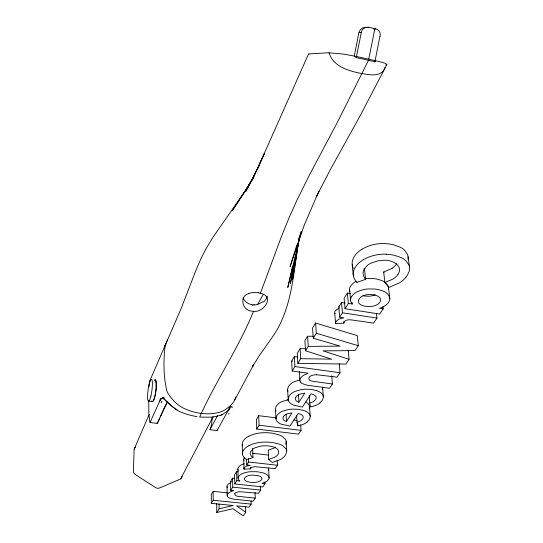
<?xml version="1.0" encoding="UTF-8"?>
<svg xmlns="http://www.w3.org/2000/svg" width="543" height="543" viewBox="0 0 543 543"><rect width="100%" height="100%" fill="white"/><g stroke="black" fill="none" stroke-linecap="round" stroke-linejoin="round"><path stroke-width="0.81" d="M156.146 385.204L156.14 385.924M148.728 401.175L148.877 413.562L149.583 420.37A37.779 32.057 26.1 0 0 150.031 422.535L157.327 423.404L158.441 420.968M148.931 386.854L149.461 381.648L181.213 308.37L195.514 271.357L200.903 258.828L205.885 249.033L213.182 236.945L247.336 187.898L232.268 210.704L253.981 176.862L246.393 189.324L253.459 177.201L245.857 191.36L259.391 165.065L252.352 179.4L264.298 153.737L258.692 165.948L308.58 53.933L328.081 52.814A113.114 8.403 10.6 0 1 329.112 52.827L342.009 53.94A20.498 1.588 10.9 0 1 346.739 54.68L356.812 56.56L355.848 57.701M212.252 416.997L211.865 421.884A51.938 44.112 23.6 0 1 211.207 425.766A33.978 28.833 25.4 0 1 209.985 429.689L217.057 430.524L228.773 409.388M408.058 259.249L408.139 258.42M165.839 344.9L165.717 344.934A1.71 1.391 22.5 0 0 165.194 345.253C163.382 360.104 163.334 376.367 166.891 391.035A23.485 19.514 25.2 0 0 168.364 393.987L171.941 398.813A46.773 38.465 26.3 0 0 173.957 401.005L175.443 402.465A32.451 26.878 25.8 0 0 178.403 404.976A28.263 23.464 25.7 0 0 183.188 408.003C194.136 413.379 206.917 415.327 218.863 412.483A28.182 23.335 26.8 0 0 223.702 410.603A31.474 26.037 26.6 0 0 226.064 409.191L230.47 405.628L233.246 402.451A23.39 19.344 27.3 0 0 234.82 399.662L235.743 397.028M299.037 238.988C293.451 271.744 292.467 307.772 273.027 336.205L259.33 355.577L252.4 366.81L253.561 364.848L234.549 400.245M298.582 240.501L292.46 279.672L299.207 238.268M294.822 259.683L290.417 283.636L299.587 236.667M295.127 258.034L295.433 256.384M297.259 246.468L297.557 244.818M354.287 55.881L358.909 32.702L361.312 32.417L356.262 57.68A49.067 3.665 10.9 0 1 365.785 59.689L368.514 60.287A44.295 3.319 10.9 0 1 374.921 61.753L375.485 60.64L382.679 62.513A20.356 1.575 10.9 0 1 385.333 63.395L386.86 64.549L360.851 114.464L329.811 170.597L316.297 196.817L318.965 191.38M374.887 28.657L368.514 60.287L336.789 123.471L310.033 173.869L296.933 200.211L289.358 217.091L281.586 236.185L260.409 293.268A12.537 8.437 -1 0 0 258.719 292.901M292.582 266.158L287.79 287.491L301.236 231.243M385.014 67.237C382.245 77.873 368.303 74.717 360.328 73.251C348.131 70.841 332.961 66.28 329.112 52.827M296.906 244.873L290.105 266.538L304.297 224.999L317.703 193.926M298.915 238.452L300.679 232.838M285.815 444.235L286.209 441.615A20.064 9.625 -2.4 0 0 285.245 439.165L282.333 436.497A20.043 9.611 -2.4 0 0 278.708 434.76L272.973 433.328A28.243 13.48 -2.3 0 0 269.98 432.92L266.28 432.676A20.512 9.842 -2.4 0 0 251.484 435.024L250.357 435.513A24.516 11.736 -2.4 0 0 248.708 436.307M309.205 408.852L309.578 406.714A15.34 7.731 -3.2 0 0 308.621 404.345M322.237 389.324L322.657 387.071L323.356 397.68L322.189 400.449L319.936 402.94M252.841 305.363L253.038 304.847L254.287 304.793M268.412 470.123L268.534 469.804A12.543 5.776 -2.2 0 0 268.5 467.937M164.61 346.678L167.583 339.551M134.209 449.156L149.196 414.35M150.031 422.535L159.377 401.888M159.561 418.504L161.067 415.191M159.71 418.171L158.515 420.798M160.314 416.848L163.348 410.169M159.187 419.325L157.327 423.404A31.698 26.865 26.1 0 1 157.056 422.651M161.217 414.852L162.581 411.845M162.73 411.519L163.905 408.954M163.341 410.189L164.101 408.533M163.959 408.859L167.529 401.677M164.298 408.105L167.509 401.562M180.676 478.865L213.148 416.678M160.063 400.537L159.452 401.739L160.192 400.395M228.42 410.06L229.187 408.614M209.971 429.683L217.193 416.359M217.41 415.958L217.628 415.558M257.504 304.609L263.321 294.36M228.684 409.639L229.302 408.607M227.395 492.847L213.121 491.361L211.261 494.442L211.342 503.313L233.137 505.519L219.1 508.832L216.786 512.504L232.866 508.723L243.257 515.85L245.728 512.192L245.572 506.619M276.258 417.879L258.719 415.7L256.391 419.563L256.73 429.072L298.521 434.115L301.06 430.355L300.72 424.83M300.388 381.96A11.417 5.973 -3.8 0 1 299.872 379.557L300.177 378.607A14.016 7.33 -3.9 0 1 300.53 377.955L303.252 375.417L308.044 373.197L292.209 371.045L291.625 361.095L294.354 356.568L297.184 356.961M305.899 348.735L300.096 348.64L297.252 353.344L297.869 363.348L345.871 364.081L349.081 359.337L348.226 350.174M313.392 336.226L307.562 336.273L304.894 340.685L305.573 350.778L331.603 359.154L300.734 358.672L297.869 363.348M349.081 359.337L322.976 350.866L354.993 350.595L358.299 345.708L357.294 335.615L315.564 323.024L312.53 328.04L313.27 338.214L340.115 346.129L308.261 346.393L305.573 350.778M211.342 503.313L213.209 500.259L213.121 491.361M256.73 429.072L259.072 425.244L258.719 415.7M292.209 371.045L294.958 366.552L294.354 356.568M313.27 338.214L316.325 333.232L315.564 323.024M255.047 492.481L255.237 498.135L253.16 501.196L233.877 499.2L229.268 497.979A7.419 3.278 -1.7 0 1 228.501 497.503L227.673 496.689A9.76 4.317 -1.7 0 1 227.198 495.182L227.374 494.497A11.831 5.233 -1.8 0 1 227.619 494.035A10.962 4.846 -1.8 0 1 229.384 492.42A10.446 4.622 -1.8 0 1 229.906 492.114L230.524 491.809A21.537 9.475 -1.9 0 1 233.633 490.648L230.741 490.336L230.558 481.363L232.547 478.152L234.298 478.342M238.146 471.806L236.592 471.636L234.562 474.908L234.759 483.942L262.805 486.935L264.977 483.725L264.909 482.082M336.036 321.429L338.913 319.114L343.902 317.852L339.701 317.214L338.778 306.917L341.527 302.471L345.131 303.035M350.486 293.559L347.364 293.064L344.079 298.358L345.049 308.716L379.7 314.044L383.209 308.865L382.93 306.483M230.741 490.336L232.743 487.159L232.547 478.152M234.759 483.942L236.802 480.698L236.592 471.636M250.676 467.184L250.723 468.847L243.997 469.193A6.978 3.217 -2 0 1 244.078 467.767L246.461 466.138L250.242 465.337L246.719 464.951L248.572 461.998L248.47 458.645M339.701 317.214L342.477 312.802L341.527 302.471M345.049 308.716L348.362 303.449L347.364 293.064M398.019 274.344C404.223 265.072 390.363 259.14 382.842 260.335A16.853 10.012 -7 0 0 377.595 260.925L370.964 263.158A17.023 10.113 -7 0 0 367.156 265.622L363.776 270.034A20.03 11.878 -7 0 0 363.077 273.367L363.606 276.02L365.615 279.34L356.86 282.401M251.083 500.917L251.178 504.128L249.149 507.135L236.599 505.866L245.728 512.192M260.511 486.039L260.66 490.112L258.536 493.254L239.83 491.72A6.122 2.708 -1.8 0 0 234.746 493.451M277.235 460.24L277.473 465.249L275.172 468.643L255.034 466.702L251.328 467.333L250.622 467.985L250.723 468.847M331.753 375.783L332.425 383.976L329.533 388.252L307.182 385.245L301.915 383.48A8.898 4.649 -3.7 0 1 301.073 382.808L300.388 381.96M339.226 363.661L340.013 372.742L337.033 377.154L316.264 374.711M376.448 313.331L376.978 318.076L373.557 323.139L359.636 321.035C355.495 321.151 345.11 317.058 343.868 323.133L335.642 323.56L334.753 313.297A8.484 4.826 -5.2 0 1 335.099 311.146L336.653 309.605L339.063 308.39M405.933 277.229L406.286 276.767A38.804 23.132 -6.6 0 0 407.535 274.934L409.123 271.48L409.585 268.989A25.731 15.279 -7.1 0 0 408.947 265.025L405.886 260.681A25.711 15.265 -7.1 0 0 401.698 257.816L394.761 255.4A36.157 21.36 -6.8 0 0 391.048 254.701L386.399 254.239M161.19 398.867L161.475 398.521M230.687 406.571C230.062 410.121 224.361 413.264 221.144 415.096M234.881 493.472C233.687 497.279 241.187 496.092 243.21 496.886L255.237 498.135M386.86 64.549L386.324 64.861M306.965 422.115L309.116 419.753L310.202 417.126L309.578 406.714M244.676 457.742L243.855 458.591A6.937 3.251 -2 0 0 243.766 460.023L243.997 469.193M222.487 414.452L221.103 415.11M356.371 281.26L355.672 281.627A15.835 9.245 -6.2 0 0 352.224 284.138L351.355 285.102A18.611 10.853 -6.3 0 0 350.486 286.378M162.262 397.904C167.556 401.406 174.717 410.298 182.957 412.89C187.478 414.669 192.236 415.748 196.994 416.644M220.838 415.232L212.449 417.18L200.286 417.119M249.047 293.498C238.771 295.955 242.219 310.718 251.809 311.112A12.17 9.407 -3.3 0 0 253.472 311.315M363.932 269.002L364.475 268.812L365.615 279.34M405.892 277.222A29.05 17.233 -6.9 0 1 400.836 282A23.159 13.697 -7.1 0 1 399.248 282.978L388.856 287.417L384.906 282.469L383.65 271.975L391.327 268.71A16.242 9.747 -7.1 0 0 392.087 268.249M384.906 282.469L392.643 279.224A16.351 9.693 -7 0 0 393.41 278.763A20.016 11.885 -6.9 0 0 397.992 274.337M244.14 463.736L241.913 464.584A12.387 5.715 -2 0 0 239.47 466.138L238.886 466.736A14.559 6.713 -2.1 0 0 238.336 467.523M310.521 406.87L309.727 403.076L312.123 402.207A10.473 5.342 -3.6 0 0 314.852 400.381L315.32 399.838A12.91 6.591 -3.5 0 0 315.802 399.085L316.162 397.951A8.552 4.364 -3.6 0 0 315.734 396.309A8.939 4.561 -3.6 0 0 312.931 394.394L311.071 393.851L302.403 407.067L293.661 405.146A16.365 8.349 -3.5 0 1 290.403 403.273A17.057 8.702 -3.6 0 1 289.276 402.132A15.869 8.097 -3.5 0 1 288.184 399.662L288.693 396.933A22.535 11.484 -3.7 0 1 289.521 395.508L291.53 393.444A15.713 8.023 -3.5 0 1 294.992 391.442L300.374 389.806A16.602 8.478 -3.6 0 1 305.438 389.202L309.843 389.311A22.528 11.451 -3.5 0 1 312.524 389.636L317.085 390.743A16.181 8.26 -3.6 0 1 320.506 392.453L320.961 392.799A17.722 9.041 -3.6 0 1 322.142 393.919L322.454 394.313A15.849 8.091 -3.6 0 1 323.397 396.797M307.066 422.142A16.093 7.989 -3.2 0 1 297.863 425.848L297.014 422.25L299.336 421.422A10.188 5.063 -3.2 0 0 301.962 419.698L302.41 419.182A12.564 6.244 -3.1 0 0 302.865 418.47L303.198 417.397A8.321 4.134 -3.2 0 0 302.75 415.836A8.702 4.324 -3.2 0 0 299.98 414.031L298.168 413.522L289.948 426.038L281.396 424.232A15.923 7.907 -3.1 0 1 278.199 422.461A16.595 8.247 -3.2 0 1 277.073 421.388A15.442 7.67 -3.1 0 1 275.973 419.047L276.421 416.461A21.93 10.88 -3.3 0 1 277.208 415.117L279.129 413.162A15.292 7.602 -3.1 0 1 282.462 411.261L287.681 409.707A16.154 8.03 -3.2 0 1 292.596 409.13L296.892 409.225A21.924 10.853 -3.1 0 1 299.505 409.531L303.971 410.576A15.74 7.826 -3.2 0 1 307.331 412.185L307.779 412.51A17.24 8.566 -3.2 0 1 308.947 413.569L309.259 413.942A15.421 7.663 -3.2 0 1 310.223 416.298M246.318 459.629L252.95 457.661L252.638 448.396M286.209 441.615L286.731 451.423L285.767 454.6A30.435 14.41 -2.2 0 1 284.987 455.74L284.756 456.032A22.786 10.758 -2.3 0 1 281.26 459.018A18.17 8.566 -2.4 0 1 280.107 459.643L272.335 462.48L268.636 459.439L268.242 450.201L274.005 448.118A12.761 6.109 -2.4 0 0 274.554 447.826A15.611 7.48 -2.3 0 0 275.545 447.208M268.636 459.439L274.419 457.369A12.828 6.054 -2.4 0 0 274.975 457.077A15.699 7.419 -2.3 0 0 278.111 454.308C281.41 447.032 269.301 445.552 264.529 445.823A13.208 6.244 -2.4 0 0 260.436 446.224L255.441 447.656A13.351 6.312 -2.4 0 0 252.685 449.197L250.486 451.932A15.706 7.419 -2.4 0 0 250.289 453.989L250.995 455.625L252.95 457.661M386.188 64.902L385.72 65.017M299.763 380.005L294.415 381.654A15.625 8.091 -3.6 0 0 290.973 383.67L288.978 385.747A22.406 11.579 -3.7 0 0 288.15 387.179L287.62 389.487L288.184 399.662M287.152 400.055L281.973 401.623A15.204 7.67 -3.1 0 0 278.654 403.537L276.747 405.506A21.808 10.975 -3.3 0 0 275.966 406.863L275.484 409.049L275.973 419.047M150.662 380.704L150.302 380.799A1.636 1.364 22 0 0 149.8 381.118M367.496 27.455L368.799 27.286L375.668 28.84A6.584 5.925 -73.1 0 1 380.093 36.646M373.686 29.091L375.668 28.84M379.842 36.639L374.914 61.753L374.337 61.773M356.812 56.56L355.38 56.635M354.83 56.669L356.486 56.574A49.074 3.713 10.9 0 1 366.009 58.583L368.738 59.18A44.302 3.36 10.9 0 1 375.145 60.653M334.753 313.297L335.262 313.27M243.739 460.03L244.16 460.009M374.846 60.667L375.485 60.64M199.654 417.072C215.374 381.641 238.737 348.002 253.466 311.336C263.823 312.727 275.179 296.356 260.409 293.268M213.209 500.259L251.178 504.128M232.743 487.159L260.66 490.112M236.802 480.698L239.925 481.037A13.175 5.993 -2.1 0 1 238.452 476.611M264.977 483.725L261.998 483.406L266.688 481.465L268.914 478.865A12.604 5.729 -2.2 0 0 268.88 477.012L267.835 475.512A16.813 7.629 -2.1 0 0 266.769 474.636L266.355 474.365A14.844 6.74 -2.1 0 0 262.703 472.797L258.536 471.962A21.577 9.754 -2.1 0 0 256.113 471.718L250.662 471.711A14.58 6.625 -2.1 0 0 246.366 472.342A15.774 7.161 -2.1 0 0 244.391 472.865L242.158 473.706A12.455 5.661 -2 0 0 239.701 475.254L239.117 475.844A14.634 6.652 -2.1 0 0 238.56 476.625M230.558 481.363L231.63 481.478M248.572 461.998L277.473 465.249M252.509 453.256L268.099 455.041M259.072 425.244L301.06 430.355M148.463 401.114L152.305 401.589M293.797 420.058L297.136 420.472M332.425 383.976L318.469 382.096C315.978 381.295 306.91 381.939 309.184 377.202A6.577 3.448 -3.9 0 1 312.055 375.423A8.634 4.52 -4 0 1 316.264 374.731M294.958 366.552L340.013 372.742M291.625 361.095L292.616 361.231M342.477 312.802L376.978 318.076M338.778 306.917L339.558 307.033M348.362 303.449L352.224 304.053L352.068 302.458M383.209 308.865L379.523 308.295C383.433 307.019 387.641 304.99 389.358 300.992A16.141 9.272 -6.4 0 0 389.765 297.971L388.815 295.494A21.51 12.353 -6.2 0 0 387.675 294.034L387.22 293.58A18.998 10.914 -6.3 0 0 382.978 290.946L377.901 289.494A27.571 15.761 -6.1 0 0 374.887 289.046L367.984 288.937A18.659 10.731 -6.2 0 0 362.391 289.908A20.179 11.6 -6.2 0 0 359.765 290.736L356.737 292.08A15.937 9.183 -6.2 0 0 353.262 294.577L352.387 295.535A18.733 10.779 -6.2 0 0 351.511 296.804M362.941 295.67L363.986 295.887A16.249 9.489 -6.4 0 0 365.683 296.139L368.969 296.234A10.215 5.946 -6.3 0 0 372.559 295.663A10.704 6.231 -6.3 0 0 373.991 295.195L374.439 295.025A9.407 5.471 -6.4 0 0 375.281 294.645M251.355 304.575C247.73 303.802 244.404 301.317 243.013 297.822M316.325 333.232L358.299 345.708M308.994 54.144L308.614 53.981M176.862 409.904L173.02 407.27M172.531 406.89L167.556 402.444M268.242 450.201L268.71 450.588M386.419 283.609L385.958 283.154A18.876 10.989 -6.4 0 0 381.743 280.5L376.699 279.034A27.388 15.869 -6.2 0 0 373.699 278.586L366.844 278.471A18.537 10.799 -6.3 0 0 364.957 278.688M167.441 402.329L165.954 400.734M164.828 399.438L165.208 399.872M308.621 404.345L308.309 403.972A17.145 8.64 -3.2 0 0 307.148 402.899L306.7 402.573A15.659 7.887 -3.2 0 0 305.702 401.963M383.65 271.975L384.139 272.6M363.959 268.147L364.475 268.812M387.831 285.577L388.496 287.573A16.039 9.333 -6.5 0 1 388.415 289.595M309.619 396.017L309.768 396.736M408.092 256.798L409.544 267.373M388.55 288.075L389.813 298.467M352.217 264.645L353.276 275.206M349.57 289.976L350.581 300.381M343.726 321.551L343.868 323.133M307.562 336.273L308.261 346.393M309.232 395.806L309.727 403.076M300.096 348.64L300.734 358.672M299.274 371.432L299.845 380.487M298.426 394.143L298.921 402.227L304.766 393.186L299.695 394.198A10.025 5.118 -3.6 0 0 296.179 396.607A12.021 6.129 -3.6 0 0 295.752 397.238M297.72 423.465L297.863 425.841M296.641 415.89L297.014 422.25M286.093 414.295L286.473 421.463L292.019 412.897L287.091 413.861A9.76 4.846 -3.2 0 0 283.711 416.148A11.695 5.803 -3.2 0 0 283.303 416.746M268.683 468.867L269.063 477.935M246.549 459.093L246.719 464.951M242.219 444.69L242.47 453.996M237.902 469.145L238.126 478.234M227.028 486.474L227.191 495.406M219.033 504.026L219.1 508.832M216.677 503.734L216.786 512.504M154.694 380.222A10.975 1.955 -82.3 0 1 155.726 391.313A10.975 1.955 -82.3 0 1 151.802 400.883M156.411 385.367A10.975 2.206 -82.6 0 1 154.728 397.456A10.975 2.206 -82.6 0 1 151.911 401.209M154.49 380.202A10.975 2.023 -82.9 0 1 156.174 385.109M361.197 32.39A6.557 6.346 -80.2 0 1 368.792 27.32M358.943 32.709A6.53 6.061 -82.1 0 1 366.199 27.618M135.465 447.289A4.12 3.597 22.3 0 0 134.128 449.78L133.402 471.066A4.168 3.686 22.9 0 0 135.343 474.528L155.508 487.533A4.168 3.699 25.9 0 0 159.601 487.953L179.964 479.272A4.12 3.625 27.8 0 0 182 476.265M228.759 414.282A14.322 1.554 -63.7 0 1 228.854 414.112M230.809 406.028A17.22 1.595 -68.3 0 1 230.877 406.042M228.834 413.617A14.091 1.548 -64.2 0 1 228.936 413.44M229.438 407.807A32.845 5.695 -78.5 0 1 229.506 407.691M229.051 408.153A46.359 7.378 -77 0 1 229.316 407.691M356.982 282.353A30.164 17.885 -7.1 0 1 363.192 259.778M386.412 254.219A26.302 15.638 -7 0 0 367.082 257.803L365.541 258.577A31.433 18.618 -7.1 0 0 363.274 259.832M396.628 263.803A19.881 11.953 -7 0 1 392.127 268.269M408.139 258.42A25.562 15.367 -7.2 0 0 407.501 254.436L404.454 250.065A25.535 15.36 -7.2 0 0 400.286 247.18L393.39 244.75A35.913 21.489 -6.9 0 0 389.704 244.045L385.089 243.576A26.125 15.727 -7.1 0 0 365.907 247.153L364.373 247.927A31.222 18.733 -7.2 0 0 362.127 249.189M353.398 268.418A29.96 17.994 -7.1 0 1 362.045 249.135M352.231 304.053A16.867 9.72 -6.2 0 1 351.375 296.79M387.213 284.586A21.367 12.428 -6.3 0 1 387.546 285.082M349.93 291.618A16.758 9.781 -6.2 0 1 350.35 286.358M335.676 323.553A8.539 4.792 -5.2 0 1 335.995 321.422M299.77 372.098A11.349 6.021 -3.8 0 1 299.6 371.806M298.799 402.309A9.129 4.656 -3.5 0 1 295.854 397.252M320.037 402.967A16.541 8.43 -3.6 0 1 310.528 406.87M287.994 391.204A15.781 8.159 -3.5 0 1 287.647 389.928M286.358 421.544A8.885 4.412 -3.1 0 1 283.405 416.759M287.152 400.055A16.059 8.097 -3.2 0 1 288.754 399.784M276.082 411.065A15.36 7.731 -3.1 0 1 275.518 409.47M246.407 459.595A23.648 11.172 -2.4 0 1 248.925 445.647M286.697 450.914A20.172 9.536 -2.4 0 0 285.733 448.484L282.808 445.844A20.152 9.53 -2.4 0 0 279.163 444.126L273.4 442.708A28.392 13.358 -2.3 0 0 270.387 442.307L266.667 442.07A20.62 9.754 -2.4 0 0 251.789 444.405L250.656 444.887A24.652 11.634 -2.4 0 0 248.999 445.674M242.47 445.912A23.525 11.267 -2.4 0 1 248.633 436.273M238.207 470.306A13.113 6.048 -2 0 1 238.228 467.509M231.053 482.53A21.435 9.564 -1.9 0 0 230.327 482.842L229.73 483.155A10.398 4.663 -1.7 0 0 229.207 483.46A10.908 4.894 -1.7 0 0 227.449 485.089A11.776 5.281 -1.8 0 0 227.212 485.557L227.035 486.25A9.713 4.358 -1.7 0 0 227.368 487.56M159.873 399.492A34.718 10.487 87 0 1 160.755 398.263M161.237 402.892A14.878 3.238 -80.9 0 1 161.929 401.128M161.509 398.637A18.985 6.244 81.1 0 1 161.889 398.229M229.526 407.406A29.268 5.254 -79.2 0 1 229.614 407.27M253.024 304.935A12.007 9.733 -3.5 0 1 251.328 304.657M217.356 429.289A37.827 32.125 25.7 0 1 217.057 430.524M262.595 301.711A12.767 10.046 -14.4 0 1 254.287 305.003M267.421 296.118A12.55 9.088 -17.1 0 1 263.233 302.186M248.972 293.41A12.53 8.226 0.2 0 1 258.719 292.758M160.253 400.625A47.519 15.218 82.8 0 1 161.23 399.037M232.16 406.85A15.788 5.416 -26.4 0 1 232.119 407.8M231.291 406.571A9.822 1.975 -39.4 0 1 231.182 407.094M228.983 409.972A8.172 0.726 -54.4 0 1 229.492 409.334M162.452 397.931A7.948 2.674 78.4 0 1 163.049 397.734M163.056 397.802A6.692 2.158 73 0 1 163.545 398.019M163.26 397.245A8.498 2.416 67.2 0 1 164.271 397.734M164.305 398.582A11.491 1.466 55.7 0 1 164.475 398.759M244.506 478.614L244.479 478.797A7.5 3.407 -2.1 0 0 245.11 480.351A8.321 3.781 -2.1 0 0 245.694 480.826A7.887 3.584 -2.1 0 0 247.622 481.716L250.337 482.272A12.767 5.81 -2.1 0 0 251.708 482.408L254.341 482.435A8.036 3.645 -2.1 0 0 257.511 481.967A8.423 3.821 -2.1 0 0 258.224 481.763L258.556 481.655A7.398 3.353 -2.1 0 0 260.681 480.555L261.231 480.039A9.462 4.296 -2.1 0 0 261.631 479.483L261.848 478.933A7.297 3.312 -2.1 0 0 261.509 477.541L261.217 477.209A8.824 4.005 -2.1 0 0 260.62 476.72A8.294 3.76 -2.1 0 0 258.312 475.709L252.4 475.057A8.159 3.706 -2.1 0 0 248.816 475.553A8.464 3.842 -2.1 0 0 248.097 475.756L247.764 475.865A7.276 3.306 -2.1 0 0 245.646 476.964L244.974 477.657A9.794 4.446 -2.1 0 0 244.635 478.234L244.506 478.614M358.577 300.17L358.495 300.469A9.598 5.518 -6.2 0 0 358.937 303.028A10.65 6.122 -6.2 0 0 359.561 303.808A10.093 5.803 -6.2 0 0 361.794 305.295L365.086 306.252A16.351 9.428 -6.3 0 0 366.79 306.49L370.095 306.585A10.283 5.905 -6.3 0 0 374.208 305.872A10.779 6.19 -6.3 0 0 375.159 305.553L375.607 305.383A9.469 5.43 -6.3 0 0 378.552 303.618L379.367 302.79A12.109 6.957 -6.2 0 0 380.012 301.881L380.412 300.985A9.34 5.362 -6.3 0 0 380.324 298.698L380.032 298.155A11.288 6.482 -6.2 0 0 379.394 297.347A10.609 6.095 -6.3 0 0 376.72 295.643L373.251 294.74L369.389 294.482A10.439 6 -6.2 0 0 364.74 295.222A10.826 6.217 -6.2 0 0 363.783 295.541L363.335 295.718A9.312 5.355 -6.2 0 0 360.403 297.489L359.385 298.616A12.53 7.195 -6.3 0 0 358.821 299.553L358.577 300.17M150.879 396.051A10.982 1.921 -82.3 0 0 151.497 379.36A10.982 1.921 -82.3 0 0 147.615 395.318A10.982 1.921 -82.3 0 0 150.879 396.051"/></g></svg>
